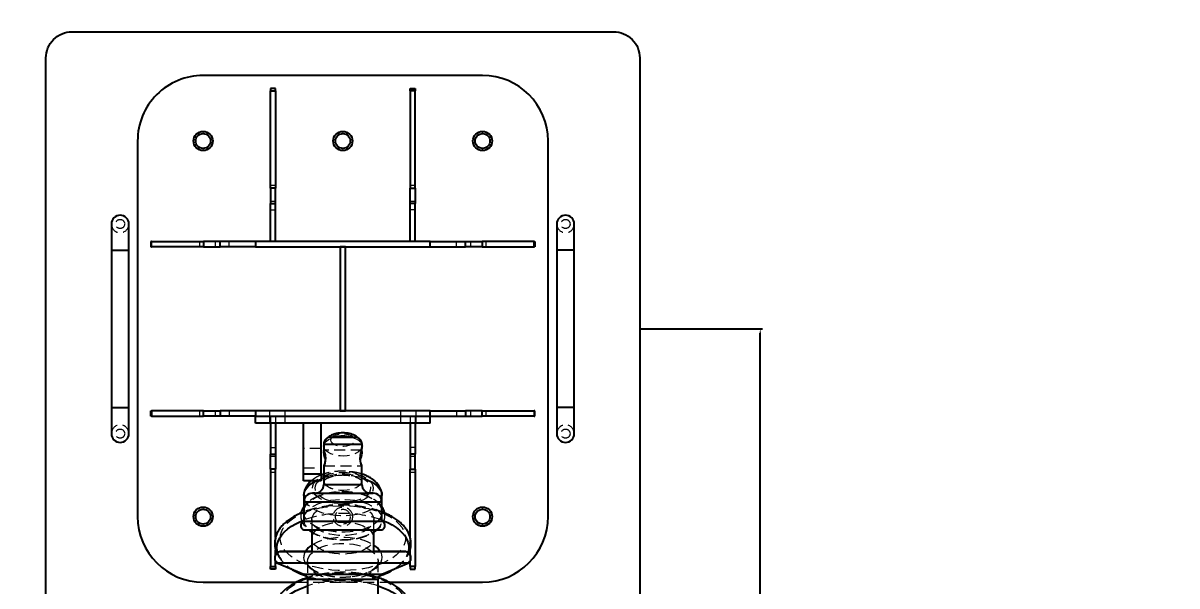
# Model space of a CAD drawing. Header units: millimetres. Extents: x 25083 to 52777, y 24772 to 45779.
# Drawn here: x 36999 to 37659, y 34560 to 34882 of the extents above; entities that cross this region are included whole.
import ezdxf

# ---------------------------------------------------------------- set-up
doc = ezdxf.new("R2010")
doc.units = ezdxf.units.MM
doc.linetypes.add('HIDDEN', pattern=[9.525, 6.35, -3.175])
doc.styles.get("Standard").update_dxf_attribs({"font": ''})
doc.styles.get('Standard').set_extended_font_data('SimSun')
doc.dimstyles.new('ISO-25', dxfattribs={"dimtxt": 2.5, "dimasz": 2.5, "dimexe": 1.25, "dimexo": 0.625, "dimtad": 1, "dimtxsty": 'Standard', "dimcen": 2.5, "dimadec": 0, "dimazin": 0, "dimtfac": 1, "dimtmove": 0, "dimatfit": 3, "dimfxl": 1, "dimarcsym": 0})

# ---------------------------------------------------------------- blocks, each defined once
blk = doc.blocks.new('*D925')
at = {"color": 0, "lineweight": -2}
for p, q in [((29677.86, 34881.66), (29677.86, 32448.29)), ((40733.02, 34757.65), (40733.02, 32448.29)), ((29680.36, 32449.54), (40730.52, 32449.54))]:
    blk.add_line(p, q, dxfattribs=at)
at = {"color": 0}
for points in [[(29680.36, 32449.96), (29680.36, 32449.13), (29677.86, 32449.54)], [(40730.52, 32449.13), (40730.52, 32449.96), (40733.02, 32449.54)]]:
    blk.add_solid(points, dxfattribs=at)
at = {"layer": 'DEFPOINTS', "color": 0}
for p in [(29677.86, 34882.29), (40733.02, 34758.27), (40733.02, 32449.54)]:
    blk.add_point(p, dxfattribs=at)
at = {"color": 0, "insert": (35205.44, 32451.63), "char_height": 2.5, "attachment_point": 5}
blk.add_mtext('11055,15', dxfattribs=at)
blk = doc.blocks.new('zw$9518')
at = {"color": 7, "linetype": 'Continuous', "lineweight": 25}
for p, q in [((125, 302.5), (110, 302.5)), ((215, 302.5), (125, 302.5)), ((230, 302.5), (215, 302.5)), ((110, 292.5), (125, 292.5)), ((125, 292.5), (215, 292.5)), ((215, 292.5), (230, 292.5)), ((277.5, 287.5), (62.5, 287.5)), ((120, 280), (123, 280)), ((120, 279.51), (120, 280)), ((123, 279.51), (120, 279.51)), ((120, 279.51), (120, 249.75)), ((123, 280), (123, 279.51)), ((123, 249.75), (123, 279.51)), ((220, 280), (217, 280)), ((217, 280), (217, 279.51)), ((217, 279.51), (220, 279.51)), ((217, 249.75), (217, 279.51)), ((220, 279.51), (220, 280)), ((220, 279.51), (220, 249.75)), ((25, 250), (25, 90)), ((120, 249.75), (123, 249.75)), ((120, 240.24), (120, 249.75)), ((123, 249.75), (123, 240.24)), ((220, 249.75), (217, 249.75)), ((217, 249.75), (217, 240.24)), ((220, 240.24), (220, 249.75)), ((315, 196.5), (315, 250)), ((123, 240.24), (120, 240.24)), ((120, 220), (120, 240.24)), ((123, 220), (123, 240.24)), ((217, 240.24), (220, 240.24)), ((217, 220), (217, 240.24)), ((220, 220), (220, 240.24)), ((120, 220), (120, 120)), ((123, 220), (120, 220)), ((123, 120), (123, 220)), ((220, 220), (217, 220)), ((217, 220), (217, 120)), ((224, 220), (220, 220)), ((220, 120), (220, 220)), ((224, 220), (224, 120)), ((32.5, 208.5), (32.5, 211.5)), ((32.5, 211.5), (33.88, 211.5)), ((33.88, 211.5), (33.88, 208.5)), ((89.6, 211.5), (33.88, 211.5)), ((89.6, 208.5), (89.6, 211.5)), ((89.6, 211.5), (98.22, 211.5)), ((98.22, 211.5), (98.22, 208.5)), ((120, 211.5), (98.22, 211.5)), ((224, 211.5), (241.78, 211.5)), ((241.78, 211.5), (241.78, 208.5)), ((250.4, 211.5), (241.78, 211.5)), ((250.4, 208.5), (250.4, 211.5)), ((250.4, 211.5), (306.12, 211.5)), ((306.12, 211.5), (306.12, 208.5)), ((307.5, 211.5), (306.12, 211.5)), ((307.5, 208.5), (307.5, 211.5)), ((33.88, 208.5), (32.5, 208.5)), ((33.88, 208.5), (89.6, 208.5)), ((98.22, 208.5), (89.6, 208.5)), ((120, 208.5), (98.22, 208.5)), ((224, 208.5), (241.78, 208.5)), ((241.78, 208.5), (250.4, 208.5)), ((289.38, 208.5), (250.4, 208.5)), ((299.26, 208.5), (296.38, 208.5)), ((297.52, 205.88), (297.49, 187.75)), ((297.52, 134.12), (297.52, 205.88)), ((306.12, 208.5), (302.94, 208.5)), ((310.34, 192.36), (303.85, 207.74)), ((303.85, 132.26), (303.85, 207.74)), ((306.12, 208.5), (307.5, 208.5)), ((268.76, 192.4), (265.49, 192.41)), ((280.09, 192.38), (269.08, 192.41)), ((280.09, 192.41), (280.09, 192.38)), ((280.09, 147.59), (280.09, 192.41)), ((280.09, 147.62), (280.09, 192.38)), ((285.09, 147.6), (285.09, 192.4)), ((310.34, 147.64), (310.34, 192.36)), ((264.08, 187.41), (264.08, 185.91)), ((297.49, 187.75), (285.09, 187.75)), ((297.49, 152.25), (297.49, 187.75)), ((342.53, 190.45), (313.28, 190.27)), ((239.55, 180.96), (236.01, 180.97)), ((240.2, 180.96), (237.17, 180.97)), ((243.06, 180.45), (244.03, 180.26)), ((248.39, 180.93), (247.85, 180.94)), ((259.06, 180.91), (248.49, 180.94)), ((259.06, 180.92), (259.06, 180.91)), ((259.06, 159.08), (259.06, 180.92)), ((259.06, 159.09), (259.06, 180.91)), ((232, 163.03), (232, 176.97)), ((217, 171.5), (123, 171.5)), ((123, 171.5), (123, 168.5)), ((123, 168.5), (217, 168.5)), ((217, 168.5), (217, 171.5)), ((236.01, 159.03), (239.56, 159.04)), ((237.17, 159.03), (240.21, 159.04)), ((247.85, 159.06), (248.5, 159.07)), ((248.5, 159.06), (259.06, 159.09)), ((259.06, 159.09), (259.06, 159.08)), ((253, 157.5), (224, 157.5)), ((253, 147.5), (253, 157.5)), ((253, 157.5), (257, 157.5)), ((257, 157.5), (257, 147.5)), ((264.08, 154.09), (264.08, 152.59)), ((285.09, 152.25), (297.49, 152.25)), ((297.49, 152.25), (297.52, 134.12)), ((253, 147.5), (224, 147.5)), ((257, 147.5), (253, 147.5)), ((265.49, 147.59), (268.76, 147.6)), ((269.08, 147.59), (280.09, 147.62)), ((280.09, 147.62), (280.09, 147.59)), ((303.85, 132.26), (310.34, 147.64)), ((313.28, 149.73), (342.53, 149.55)), ((315, 90), (315, 143.48)), ((32.5, 131.5), (32.5, 128.5)), ((33.88, 131.5), (32.5, 131.5)), ((32.5, 128.5), (33.88, 128.5)), ((33.88, 128.5), (33.88, 131.5)), ((33.88, 131.5), (89.6, 131.5)), ((89.6, 128.5), (33.88, 128.5)), ((89.6, 131.5), (89.6, 128.5)), ((98.22, 131.5), (89.6, 131.5)), ((89.6, 128.5), (98.22, 128.5)), ((98.22, 128.5), (98.22, 131.5)), ((120, 131.5), (98.22, 131.5)), ((120, 128.5), (98.22, 128.5)), ((224, 131.5), (241.78, 131.5)), ((224, 128.5), (241.78, 128.5)), ((241.78, 128.5), (241.78, 131.5)), ((241.78, 131.5), (250.4, 131.5)), ((250.4, 128.5), (241.78, 128.5)), ((250.4, 131.5), (250.4, 128.5)), ((289.36, 131.5), (250.4, 131.5)), ((250.4, 128.5), (306.12, 128.5)), ((299.26, 131.5), (296.42, 131.5)), ((306.12, 131.5), (302.94, 131.5)), ((306.12, 128.5), (306.12, 131.5)), ((306.12, 131.5), (307.5, 131.5)), ((307.5, 128.5), (306.12, 128.5)), ((307.5, 131.5), (307.5, 128.5)), ((120, 120), (123, 120)), ((120, 120), (120, 99.76)), ((123, 120), (123, 99.76)), ((217, 120), (220, 120)), ((217, 120), (217, 99.76)), ((224, 120), (220, 120)), ((220, 120), (220, 99.76)), ((123, 99.76), (120, 99.76)), ((120, 99.76), (120, 90.25)), ((123, 90.25), (123, 99.76)), ((217, 99.76), (220, 99.76)), ((217, 90.25), (217, 99.76)), ((220, 99.76), (220, 90.25)), ((120, 90.25), (123, 90.25)), ((120, 60.49), (120, 90.25)), ((123, 90.25), (123, 60.49)), ((220, 90.25), (217, 90.25)), ((217, 90.25), (217, 60.49)), ((220, 60.49), (220, 90.25)), ((123, 60.49), (120, 60.49)), ((120, 60.49), (120, 60)), ((120, 60), (123, 60)), ((123, 60), (123, 60.49)), ((217, 60.49), (220, 60.49)), ((217, 60), (217, 60.49)), ((220, 60), (217, 60)), ((220, 60.49), (220, 60)), ((62.5, 52.5), (277.5, 52.5)), ((125, 47.5), (110, 47.5)), ((215, 47.5), (125, 47.5)), ((230, 47.5), (215, 47.5)), ((110, 37.5), (125, 37.5)), ((125, 37.5), (215, 37.5)), ((215, 37.5), (230, 37.5))]:
    blk.add_line(p, q, dxfattribs=at)
at = {"color": 8, "linetype": 'Continuous', "lineweight": 25}
for p, q in [((125, 302.5), (125, 292.5)), ((215, 302.5), (215, 292.5)), ((269.08, 147.59), (269.08, 192.41)), ((264.08, 152.59), (264.08, 187.41)), ((264.08, 154.09), (264.08, 185.91)), ((313.28, 149.73), (313.28, 190.27)), ((236.01, 159.03), (236.01, 180.97)), ((237.04, 180.97), (237.17, 180.97)), ((237.16, 159.03), (237.04, 159.03)), ((125, 37.5), (125, 47.5)), ((215, 37.5), (215, 47.5))]:
    blk.add_line(p, q, dxfattribs=at)
at = {"color": 7, "linetype": 'HIDDEN', "lineweight": 18}
for p, q in [((125, 292.5), (125, 302.5)), ((215, 292.5), (215, 302.5)), ((123, 252), (120, 252)), ((220, 252), (217, 252)), ((120, 243), (123, 243)), ((217, 243), (220, 243)), ((123, 235), (120, 235)), ((217, 235), (220, 235)), ((88, 211.5), (88, 208.5)), ((97, 208.5), (97, 211.5)), ((102, 211.5), (102, 208.5)), ((220, 212), (217, 212)), ((224, 212), (220, 212)), ((220, 211.5), (224, 211.5)), ((238, 211.5), (238, 208.5)), ((243, 211.5), (243, 208.5)), ((252, 208.5), (252, 211.5)), ((220, 208.5), (224, 208.5)), ((296.38, 208.5), (289.38, 208.5)), ((302.94, 208.5), (299.26, 208.5)), ((217, 203), (220, 203)), ((220, 203), (224, 203)), ((274.91, 192.38), (268.76, 192.4)), ((269.08, 192.41), (269.08, 147.59)), ((315, 143.48), (315, 196.5)), ((264.08, 187.41), (264.08, 152.59)), ((264.08, 185.91), (264.08, 154.09)), ((285.09, 187.75), (279.17, 187.75)), ((328.29, 190.45), (303.26, 190.27)), ((313.28, 190.27), (313.28, 149.73)), ((236.01, 180.97), (236.01, 159.03)), ((239.5, 180.94), (239.5, 159.06)), ((256.9, 180.91), (248.39, 180.93)), ((248.5, 159.07), (248.5, 180.93)), ((248.5, 159.07), (256.9, 159.09)), ((256.9, 159.08), (257.01, 159.07)), ((238.5, 157.5), (238.5, 147.5)), ((249.5, 147.5), (249.5, 157.5)), ((253, 157.5), (253, 147.5)), ((279.17, 152.25), (285.09, 152.25)), ((268.76, 147.6), (274.91, 147.62)), ((303.26, 149.73), (328.29, 149.55)), ((220, 137), (217, 137)), ((224, 137), (220, 137)), ((88, 131.5), (88, 128.5)), ((97, 128.5), (97, 131.5)), ((102, 128.5), (102, 131.5)), ((217, 128), (220, 128)), ((220, 131.5), (224, 131.5)), ((220, 128.5), (224, 128.5)), ((220, 128), (224, 128)), ((238, 128.5), (238, 131.5)), ((243, 131.5), (243, 128.5)), ((252, 128.5), (252, 131.5)), ((296.42, 131.5), (289.36, 131.5)), ((302.94, 131.5), (299.26, 131.5)), ((123, 105), (120, 105)), ((217, 105), (220, 105)), ((123, 97), (120, 97)), ((220, 97), (217, 97)), ((120, 88), (123, 88)), ((217, 88), (220, 88)), ((125, 47.5), (125, 37.5)), ((215, 47.5), (215, 37.5))]:
    blk.add_line(p, q, dxfattribs=at)
blk.add_lwpolyline([(0, 15), (0, 325, -0.414214), (15, 340), (325, 340, -0.414214), (340, 325), (340, 15, -0.414214), (325, 0), (15, 0, -0.414214)], format="xyb", close=True)
at = {"color": 7, "linetype": 'HIDDEN', "lineweight": 18, "flags": 128}
for points in [[(289.81, 134.12), (287.96, 134.3), (286.13, 134.83), (284.34, 135.71), (282.6, 136.94), (280.93, 138.49), (279.35, 140.35), (277.88, 142.51), (276.52, 144.95), (275.3, 147.63), (274.22, 150.53), (273.29, 153.63), (272.53, 156.89), (271.94, 160.28), (271.53, 163.77), (271.3, 167.32), (271.26, 170.89), (271.39, 174.46), (271.72, 177.98), (272.22, 181.43), (272.89, 184.76), (273.74, 187.94), (274.74, 190.95), (275.89, 193.74), (277.19, 196.3), (278.6, 198.6), (280.13, 200.62), (281.76, 202.33), (283.46, 203.72), (285.23, 204.77), (287.04, 205.48), (288.88, 205.84), (290.73, 205.84), (292.57, 205.48), (294.38, 204.77), (296.15, 203.72), (297.86, 202.33), (299.48, 200.62), (301.01, 198.6), (302.43, 196.3), (303.72, 193.74), (304.87, 190.95), (305.88, 187.94), (306.72, 184.76), (307.4, 181.43), (307.9, 177.98), (308.22, 174.46), (308.36, 170.89), (308.31, 167.32), (308.08, 163.77), (307.67, 160.28), (307.08, 156.89), (306.32, 153.63), (305.39, 150.53), (304.31, 147.63), (303.09, 144.95), (301.73, 142.51), (300.26, 140.35), (298.68, 138.49), (297.01, 136.94), (295.28, 135.71), (293.48, 134.83), (291.65, 134.3), (289.81, 134.12)], [(328.35, 133.84), (326.49, 134.02), (324.65, 134.56), (322.84, 135.45), (321.09, 136.68), (319.41, 138.24), (317.82, 140.12), (316.33, 142.3), (314.97, 144.75), (313.73, 147.45), (312.65, 150.38), (311.71, 153.5), (310.95, 156.79), (310.35, 160.21), (309.94, 163.72), (309.71, 167.3), (309.66, 170.9), (309.8, 174.5), (310.12, 178.05), (310.63, 181.52), (311.31, 184.87), (312.16, 188.08), (313.17, 191.11), (314.33, 193.93), (315.64, 196.51), (317.06, 198.82), (318.6, 200.86), (320.24, 202.58), (321.96, 203.98), (323.74, 205.04), (325.57, 205.76), (327.42, 206.12), (329.29, 206.12), (331.14, 205.76), (332.97, 205.04), (334.75, 203.98), (336.47, 202.58), (338.11, 200.86), (339.65, 198.82), (341.07, 196.51), (342.38, 193.93), (343.54, 191.11), (344.55, 188.08), (345.4, 184.87), (346.08, 181.52), (346.59, 178.05), (346.91, 174.5), (347.05, 170.9), (347, 167.3), (346.77, 163.72), (346.36, 160.21), (345.76, 156.79), (344.99, 153.5), (344.06, 150.38), (342.97, 147.45), (341.74, 144.75), (340.37, 142.3), (338.89, 140.12), (337.3, 138.24), (335.62, 136.68), (333.87, 135.45), (332.06, 134.56), (330.22, 134.02), (328.35, 133.84)], [(274.89, 147.59), (273.44, 147.77), (272.01, 148.3), (270.63, 149.16), (269.31, 150.36), (268.08, 151.87), (266.96, 153.66), (265.96, 155.72), (265.11, 157.99), (264.41, 160.46), (263.87, 163.08), (263.51, 165.8), (263.33, 168.59), (263.33, 171.41), (263.51, 174.2), (263.87, 176.92), (264.41, 179.54), (265.11, 182.01), (265.96, 184.28), (266.96, 186.34), (268.08, 188.13), (269.31, 189.64), (270.63, 190.84), (272.01, 191.7), (273.44, 192.23), (274.89, 192.41), (276.35, 192.23), (277.78, 191.7), (279.16, 190.84), (280.48, 189.64), (281.71, 188.13), (282.83, 186.34), (283.82, 184.28), (284.68, 182.01), (285.38, 179.54), (285.91, 176.92), (286.28, 174.2), (286.46, 171.41), (286.46, 168.59), (286.28, 165.8), (285.91, 163.08), (285.38, 160.46), (284.68, 157.99), (283.82, 155.72), (282.83, 153.66), (281.71, 151.87), (280.48, 150.36), (279.16, 149.16), (277.78, 148.3), (276.35, 147.77), (274.89, 147.59)], [(274.89, 147.62), (273.44, 147.8), (272.02, 148.32), (270.63, 149.19), (269.32, 150.39), (268.09, 151.89), (266.97, 153.69), (265.98, 155.74), (265.12, 158.01), (264.42, 160.47), (263.89, 163.08), (263.53, 165.81), (263.34, 168.59), (263.34, 171.41), (263.53, 174.19), (263.89, 176.92), (264.42, 179.53), (265.12, 181.99), (265.98, 184.26), (266.97, 186.31), (268.09, 188.11), (269.32, 189.61), (270.63, 190.81), (272.02, 191.68), (273.44, 192.2), (274.89, 192.38), (276.34, 192.2), (277.77, 191.68), (279.15, 190.81), (280.47, 189.61), (281.7, 188.11), (282.82, 186.31), (283.81, 184.26), (284.66, 181.99), (285.37, 179.53), (285.9, 176.92), (286.26, 174.19), (286.44, 171.41), (286.44, 168.59), (286.26, 165.81), (285.9, 163.08), (285.37, 160.47), (284.66, 158.01), (283.81, 155.74), (282.82, 153.69), (281.7, 151.89), (280.47, 150.39), (279.15, 149.19), (277.77, 148.32), (276.34, 147.8), (274.89, 147.62)], [(265.49, 192.41), (266.92, 192.23), (268.35, 191.7), (269.73, 190.83), (271.05, 189.64), (272.28, 188.13), (273.4, 186.33), (274.4, 184.28), (275.25, 182.01), (275.95, 179.54), (276.49, 176.92), (276.85, 174.2), (277.03, 171.41), (277.03, 168.59), (276.85, 165.8), (276.49, 163.08), (275.95, 160.46), (275.25, 157.99), (274.4, 155.72), (273.4, 153.67), (272.28, 151.87), (271.05, 150.36), (269.73, 149.17), (268.35, 148.3), (266.92, 147.77), (265.47, 147.59)], [(279.17, 147.6), (277.72, 147.78), (276.29, 148.31), (274.91, 149.18), (273.59, 150.37), (272.37, 151.88), (271.25, 153.67), (270.25, 155.72), (269.39, 158), (268.69, 160.46), (268.16, 163.08), (267.8, 165.8), (267.61, 168.59), (267.61, 171.41), (267.8, 174.2), (268.16, 176.92), (268.69, 179.54), (269.39, 182), (270.25, 184.28), (271.25, 186.33), (272.37, 188.12), (273.59, 189.63), (274.91, 190.82), (276.29, 191.69), (277.72, 192.22), (279.17, 192.4), (280.62, 192.22), (282.05, 191.69), (283.44, 190.82), (284.75, 189.63), (285.98, 188.12), (287.1, 186.33), (288.1, 184.28), (288.95, 182), (289.65, 179.54), (290.19, 176.92), (290.55, 174.2), (290.73, 171.41), (290.73, 168.59), (290.55, 165.8), (290.19, 163.08), (289.65, 160.46), (288.95, 158), (288.1, 155.72), (287.1, 153.67), (285.98, 151.88), (284.75, 150.37), (283.44, 149.18), (282.05, 148.31), (280.62, 147.78), (279.17, 147.6)], [(297.5, 191.44), (297.91, 191.66), (299.33, 192.18), (300.78, 192.36), (302.23, 192.18), (303.66, 191.66), (305.04, 190.79), (306.35, 189.59), (307.58, 188.09), (308.7, 186.3), (309.69, 184.25), (310.55, 181.98), (311.25, 179.52), (311.78, 176.91), (312.14, 174.19), (312.3, 172.05)], [(261.19, 152.59), (259.91, 152.76), (258.65, 153.29), (257.45, 154.16), (256.32, 155.35), (255.29, 156.84), (254.38, 158.6), (253.61, 160.59), (253, 162.77), (252.55, 165.09), (252.27, 167.52), (252.18, 170), (252.27, 172.48), (252.55, 174.91), (253, 177.23), (253.61, 179.41), (254.38, 181.4), (255.29, 183.16), (256.32, 184.65), (257.45, 185.84), (258.65, 186.71), (259.91, 187.24), (261.19, 187.41), (262.47, 187.24), (263.72, 186.71), (264.93, 185.84), (266.06, 184.65), (267.08, 183.16), (267.99, 181.4), (268.76, 179.41), (269.38, 177.23), (269.83, 174.91), (270.1, 172.48), (270.19, 170), (270.1, 167.52), (269.83, 165.09), (269.38, 162.77), (268.76, 160.59), (267.99, 158.6), (267.08, 156.84), (266.06, 155.35), (264.93, 154.16), (263.72, 153.29), (262.47, 152.76), (261.19, 152.59)], [(261.18, 154.09), (259.96, 154.27), (258.76, 154.8), (257.62, 155.67), (256.55, 156.86), (255.59, 158.34), (254.75, 160.08), (254.06, 162.05), (253.53, 164.19), (253.16, 166.46), (252.98, 168.81), (252.98, 171.19), (253.16, 173.54), (253.53, 175.81), (254.06, 177.95), (254.75, 179.92), (255.59, 181.66), (256.55, 183.14), (257.62, 184.33), (258.76, 185.2), (259.96, 185.73), (261.18, 185.91), (262.41, 185.73), (263.61, 185.2), (264.75, 184.33), (265.82, 183.14), (266.78, 181.66), (267.62, 179.92), (268.31, 177.95), (268.84, 175.81), (269.2, 173.54), (269.39, 171.19), (269.39, 168.81), (269.2, 166.46), (268.84, 164.19), (268.31, 162.05), (267.62, 160.08), (266.78, 158.34), (265.82, 156.86), (264.75, 155.67), (263.61, 154.8), (262.41, 154.27), (261.18, 154.09)], [(279.17, 152.25), (277.87, 152.43), (276.59, 152.97), (275.36, 153.86), (274.21, 155.07), (273.16, 156.59), (272.24, 158.38), (271.45, 160.41), (270.82, 162.63), (270.37, 165), (270.09, 167.47), (270, 170), (270.09, 172.53), (270.37, 175), (270.82, 177.37), (271.45, 179.59), (272.24, 181.62), (273.16, 183.41), (274.21, 184.93), (275.36, 186.14), (276.59, 187.03), (277.87, 187.57), (279.17, 187.75), (280.48, 187.57), (281.76, 187.03), (282.99, 186.14), (284.13, 184.93), (285.18, 183.41), (286.11, 181.62), (286.89, 179.59), (287.52, 177.37), (287.98, 175), (288.26, 172.53), (288.35, 170), (288.26, 167.47), (287.98, 165), (287.52, 162.63), (286.89, 160.41), (286.11, 158.38), (285.18, 156.59), (284.13, 155.07), (282.99, 153.86), (281.76, 152.97), (280.48, 152.43), (279.17, 152.25)], [(289.78, 152.25), (288.48, 152.43), (287.2, 152.97), (285.97, 153.86), (284.82, 155.07), (283.77, 156.59), (282.85, 158.38), (282.06, 160.41), (281.43, 162.63), (280.98, 165), (280.7, 167.47), (280.61, 170), (280.7, 172.53), (280.98, 175), (281.43, 177.37), (282.06, 179.59), (282.85, 181.62), (283.77, 183.41), (284.82, 184.93), (285.97, 186.14), (287.2, 187.03), (288.48, 187.57), (289.78, 187.75), (291.09, 187.57), (292.37, 187.03), (293.6, 186.14), (294.74, 184.93), (295.79, 183.41), (296.72, 181.62), (297.5, 179.59), (298.13, 177.37), (298.59, 175), (298.87, 172.53), (298.96, 170), (298.87, 167.47), (298.59, 165), (298.13, 162.63), (297.5, 160.41), (296.72, 158.38), (295.79, 156.59), (294.74, 155.07), (293.6, 153.86), (292.37, 152.97), (291.09, 152.43), (289.78, 152.25)], [(293.75, 152.25), (292.87, 153.7), (291.88, 155.75), (291.02, 158.02), (290.32, 160.48), (289.79, 163.09), (289.43, 165.81), (289.24, 168.6), (289.24, 171.4), (289.43, 174.19), (289.79, 176.91), (290.32, 179.52), (291.02, 181.98), (291.88, 184.25), (292.87, 186.3), (293.75, 187.75)], [(303.3, 149.73), (301.9, 149.91), (300.53, 150.45), (299.21, 151.34), (297.96, 152.56), (296.8, 154.09), (295.76, 155.91), (294.86, 157.97), (294.11, 160.26), (293.52, 162.71), (293.1, 165.3), (292.87, 167.97), (292.82, 170.68), (292.96, 173.37), (293.29, 176.01), (293.79, 178.53), (294.46, 180.91), (295.29, 183.09), (296.27, 185.04), (297.37, 186.71), (298.57, 188.09), (299.86, 189.15), (301.21, 189.87), (302.6, 190.23), (304, 190.23), (305.39, 189.87), (306.74, 189.15), (308.03, 188.09), (309.23, 186.71), (310.33, 185.04), (311.31, 183.09), (312.14, 180.91), (312.81, 178.53), (313.31, 176.01), (313.64, 173.37), (313.78, 170.68), (313.73, 167.97), (313.5, 165.3), (313.08, 162.71), (312.49, 160.26), (311.74, 157.97), (310.84, 155.91), (309.8, 154.09), (308.64, 152.56), (307.39, 151.34), (306.07, 150.45), (304.7, 149.91), (303.3, 149.73)], [(232, 174.55), (232.43, 176.04), (233.06, 177.58), (233.83, 178.87), (234.7, 179.88), (235.65, 180.57), (236.65, 180.92), (237.04, 180.97)], [(237.17, 180.97), (237.67, 180.92), (238.67, 180.57), (239.62, 179.88), (240.5, 178.87), (241.26, 177.58), (241.9, 176.04), (242.38, 174.31), (242.69, 172.44), (242.83, 170.49), (242.78, 168.53), (242.56, 166.61), (242.16, 164.8), (241.6, 163.16), (240.89, 161.74), (240.07, 160.58), (239.15, 159.73), (238.17, 159.21), (237.16, 159.03)], [(251.58, 173.71), (251.7, 174.29), (252.18, 176.02), (252.81, 177.55), (253.57, 178.84), (254.44, 179.84), (255.39, 180.53), (256.39, 180.88), (257.4, 180.88), (258.4, 180.53), (259.34, 179.84), (260.21, 178.84), (260.98, 177.55), (261.61, 176.02), (262.09, 174.29), (262.4, 172.43), (262.54, 170.49), (262.49, 168.53), (262.26, 166.63), (261.87, 164.82), (261.31, 163.19), (260.61, 161.78), (259.79, 160.62), (258.88, 159.78), (257.9, 159.25), (256.89, 159.08), (256.89, 159.08)], [(251.58, 173.65), (251.71, 174.29), (252.19, 176.01), (252.82, 177.54), (253.58, 178.82), (254.45, 179.83), (255.39, 180.51), (256.39, 180.86), (257.4, 180.86), (258.39, 180.51), (259.34, 179.83), (260.21, 178.82), (260.97, 177.54), (261.6, 176.01), (262.08, 174.29), (262.39, 172.43), (262.53, 170.49), (262.48, 168.54), (262.26, 166.63), (261.86, 164.83), (261.3, 163.2), (260.6, 161.79), (259.79, 160.64), (258.88, 159.79), (257.9, 159.27), (256.89, 159.09), (256.89, 159.09)], [(233.73, 163.03), (232.9, 163.22), (232.11, 163.77), (231.41, 164.66), (230.84, 165.84), (230.42, 167.24), (230.18, 168.79), (230.13, 170.41), (230.28, 172), (230.61, 173.48), (231.11, 174.78), (231.75, 175.82), (232.5, 176.55), (233.31, 176.92), (234.15, 176.92), (234.96, 176.55), (235.71, 175.82), (236.35, 174.78), (236.85, 173.48), (237.18, 172), (237.33, 170.41), (237.28, 168.79), (237.04, 167.24), (236.62, 165.84), (236.05, 164.66), (235.35, 163.77), (234.56, 163.22), (233.73, 163.03)], [(237.04, 159.03), (236.15, 159.21), (235.17, 159.73), (234.25, 160.58), (233.43, 161.74), (232.73, 163.16), (232.17, 164.8), (232, 165.45)], [(256.89, 159.09), (255.89, 159.27), (254.91, 159.79), (254, 160.64), (253.18, 161.79), (252.48, 163.2), (251.93, 164.83), (251.56, 166.43)], [(256.89, 159.08), (255.89, 159.25), (254.91, 159.78), (254, 160.62), (253.18, 161.78), (252.48, 163.19), (251.92, 164.82), (251.57, 166.33)], [(312.09, 165.32), (311.78, 163.09), (311.25, 160.48), (310.55, 158.02), (309.69, 155.75), (308.7, 153.7), (307.58, 151.91), (306.35, 150.41), (305.04, 149.21), (303.66, 148.34), (302.23, 147.82), (300.78, 147.64)], [(257, 154.7), (256.54, 155.72), (255.85, 157.5)]]:
    blk.add_lwpolyline(points, dxfattribs=at)
at = {"color": 7, "linetype": 'Continuous', "lineweight": 25, "flags": 128}
for points in [[(279.52, 192.38), (279.72, 192.91), (280.94, 195.7), (282.29, 198.25), (283.76, 200.53), (285.34, 202.53), (287, 204.22), (288.75, 205.6), (290.56, 206.64), (292.41, 207.34), (294.29, 207.69), (296.17, 207.69), (298.05, 207.34), (298.06, 207.34)], [(317.15, 190.3), (318.16, 193.08), (319.38, 195.89), (320.74, 198.45), (322.22, 200.76), (323.81, 202.77), (325.49, 204.48), (327.25, 205.86), (329.07, 206.91), (330.94, 207.62), (332.83, 207.97), (334.73, 207.97), (336.62, 207.62), (338.48, 206.91), (340.3, 205.86), (341.77, 204.73)], [(295.23, 132.26), (293.34, 132.44), (291.48, 132.97), (289.65, 133.84), (287.87, 135.05), (286.16, 136.59), (284.53, 138.44), (283.01, 140.58), (281.6, 143), (280.31, 145.67), (279.52, 147.62)], [(333.78, 131.98), (331.88, 132.16), (330, 132.69), (328.15, 133.57), (326.36, 134.79), (324.64, 136.34), (323, 138.2), (321.47, 140.36), (320.04, 142.8), (318.75, 145.49), (317.6, 148.4), (317.15, 149.7)], [(298.06, 132.66), (297.11, 132.44), (295.23, 132.26)]]:
    blk.add_lwpolyline(points, dxfattribs=at)
at = {"color": 8, "linetype": 'Continuous', "lineweight": 25, "flags": 128}
for points in [[(255.35, 180.92), (255.68, 182.01), (256.54, 184.28), (257.53, 186.33), (258.66, 188.13), (259.88, 189.64), (261.2, 190.83), (262.59, 191.7), (264.01, 192.23), (265.47, 192.41), (265.49, 192.41)], [(255.85, 157.5), (255.68, 157.99), (255.35, 159.08)], [(265.47, 147.59), (264.01, 147.77), (262.59, 148.3), (261.2, 149.17), (259.88, 150.36), (258.66, 151.87), (257.53, 153.67), (257, 154.7)]]:
    blk.add_lwpolyline(points, dxfattribs=at)
at = {"color": 7, "linetype": 'HIDDEN', "lineweight": 18}
for centre, radius in [((110, 297.5), 2.6), ((230, 297.5), 2.6), ((277.5, 170), 5.5), ((277.5, 170), 4.25), ((110, 42.5), 2.6), ((230, 42.5), 2.6)]:
    blk.add_circle(centre, radius, dxfattribs=at)
at = {"color": 7, "linetype": 'Continuous', "lineweight": 25}
for centre, radius in [((62.5, 250), 5.5), ((62.5, 250), 4.25), ((277.5, 250), 5.5), ((277.5, 250), 4.25), ((62.5, 170), 5.5), ((62.5, 170), 4.25), ((62.5, 90), 5.5), ((62.5, 90), 4.25), ((277.5, 90), 5.5), ((277.5, 90), 4.25)]:
    blk.add_circle(centre, radius, dxfattribs=at)
for centre, radius, start, end in [((110, 297.5), 5, 90, 270), ((230, 297.5), 5, 270, 90), ((62.5, 250), 37.5, 90, 180), ((277.5, 250), 37.5, 0, 90), ((301.1, 205.39), 3.62, 40.50627, 172.13513), ((274.5, 178.61), 38.96, 18.27948, 33.08556), ((269.08, 187.41), 5, 90.00402, 179.93978), ((282.59, 191.38), 2.7, 22.11695, 157.5797), ((313.27, 193.36), 3.09, 198.95102, 270.35558), ((259.08, 185.92), 5, 269.84841, 359.84824), ((303.83, 181.26), 11.99, 121.9029, 147.22934), ((236, 176.97), 4, 89.84832, 180), ((236, 163.03), 4, 180, 270.15168), ((259.08, 154.08), 5, 0.15176, 90.15159), ((269.08, 152.59), 5, 180.06022, 269.99598), ((303.83, 158.74), 11.99, 212.77066, 238.0971), ((282.59, 148.62), 2.7, 202.4203, 337.88305), ((274.75, 161.27), 38.69, 327.02124, 341.77934), ((313.27, 146.64), 3.09, 89.64442, 161.04898), ((301.1, 134.61), 3.62, 187.86487, 319.49373), ((62.5, 90), 37.5, 180, 270), ((277.5, 90), 37.5, 270, 0), ((110, 42.5), 5, 90, 270), ((230, 42.5), 5, 270, 90)]:
    blk.add_arc(centre, radius, start, end, dxfattribs=at)
at = {"color": 7, "linetype": 'HIDDEN', "lineweight": 18}
for centre, radius, start, end in [((110, 297.5), 5, 270, 90), ((230, 297.5), 5, 90, 270), ((292.04, 190.73), 17.66, 31.1762, 70.08121), ((342.15, 170), 66.52, 160.338, 199.662), ((247.23, 170), 67.56, 342.04626, 17.95374), ((382.42, 170), 68.35, 162.72554, 197.27446), ((294.67, 170), 40.81, 164.4836, 195.5164), ((300.89, 154.33), 6.69, 239.53952, 269.09793), ((292.38, 148.87), 17.17, 289.30657, 329.72432), ((110, 42.5), 5, 270, 90), ((230, 42.5), 5, 90, 270)]:
    blk.add_arc(centre, radius, start, end, dxfattribs=at)
at = {"color": 8, "linetype": 'Continuous', "lineweight": 25}
blk.add_arc((251.66, 170), 20.18, 166.97793, 193.02207, dxfattribs=at)
at = {"color": 7, "linetype": 'Continuous', "lineweight": 25}
for points, knots in [([(298.4, 207.78), (297.89, 208), (296.73, 208.5), (294.82, 208.91), (292.76, 209.06), (290.72, 208.88), (288.72, 208.39), (286.77, 207.6), (284.89, 206.51), (283.07, 205.13), (281.32, 203.45), (279.67, 201.48), (278.13, 199.25), (276.72, 196.76), (275.61, 194.47), (275.04, 192.94), (274.83, 192.38)], [0, 0, 0, 0, 0.056524, 0.130019, 0.201894, 0.272903, 0.343776, 0.415266, 0.488102, 0.562707, 0.639119, 0.717018, 0.795888, 0.875221, 0.954608, 1, 1, 1, 1]), ([(341.9, 204.74), (341.82, 204.83), (341.14, 205.53), (339.76, 206.55), (337.77, 207.77), (335.72, 208.63), (333.64, 209.15), (331.56, 209.34), (329.51, 209.2), (327.5, 208.75), (325.55, 207.99), (323.64, 206.94), (321.81, 205.59), (320.05, 203.95), (318.38, 202.02), (316.82, 199.82), (315.38, 197.37), (314.08, 194.68), (313.11, 192.33), (312.63, 190.83), (312.47, 190.34)], [0, 0, 0, 0, 0.0091553, 0.072015, 0.133753, 0.1939628, 0.2525509, 0.3098042, 0.3662932, 0.4226141, 0.4793391, 0.5370629, 0.596155, 0.6566854, 0.718434, 0.781006, 0.8439942, 0.907066, 0.9700273, 1, 1, 1, 1]), ([(265.51, 192.37), (265.34, 192.39), (264.6, 192.43), (263.28, 192.19), (261.62, 191.68), (260.05, 190.86), (258.57, 189.78), (257.19, 188.42), (255.92, 186.8), (254.78, 184.9), (253.83, 182.94), (253.36, 181.54), (253.15, 180.92)], [0, 0, 0, 0, 0.029157, 0.130133, 0.230405, 0.331964, 0.436786, 0.546401, 0.66139, 0.7809, 0.902936, 1, 1, 1, 1]), ([(275.41, 193.88), (275.13, 193.84), (274.31, 193.7), (273.11, 193.2), (272.25, 192.64), (271.86, 192.39)], [0, 0, 0, 0, 0.2231723, 0.6515112, 1, 1, 1, 1]), ([(232.6, 178.92), (232.53, 178.86), (232.11, 178.47), (231.48, 177.56), (230.72, 176.18), (230.14, 174.57), (229.74, 172.81), (229.54, 170.97), (229.54, 169.11), (229.73, 167.27), (230.13, 165.48), (230.73, 163.77), (231.56, 162.31), (232.2, 161.39), (232.59, 161.06), (232.6, 161.05)], [0, 0, 0, 0, 0.015563, 0.095404, 0.181207, 0.271478, 0.362419, 0.452529, 0.542171, 0.632241, 0.723502, 0.817185, 0.914393, 0.997821, 1, 1, 1, 1]), ([(248.49, 180.93), (248.45, 180.92), (248.38, 180.89), (247.73, 180.63), (246.7, 180.31), (245.33, 180.03), (243.81, 179.95), (242.38, 180.09), (241.13, 180.37), (240.14, 180.7), (239.55, 180.94), (239.55, 180.94), (239.55, 180.94)], [0, 0, 0, 0, 0.0939439, 0.1932094, 0.29848, 0.409161, 0.5154184, 0.6135007, 0.71283, 0.8203103, 0.9309755, 1, 1, 1, 1]), ([(240.2, 180.94), (240.27, 180.94), (240.55, 180.97), (241.43, 180.81), (242.37, 180.61), (242.94, 180.48), (243.06, 180.45)], [0, 0, 0, 0, 0.1310985, 0.5120549, 0.9023543, 1, 1, 1, 1]), ([(239.56, 159.06), (239.55, 159.06), (239.53, 159.05), (240, 159.24), (240.87, 159.55), (242.14, 159.88), (243.63, 160.05), (245.12, 159.99), (246.43, 159.76), (247.55, 159.43), (248.27, 159.16), (248.58, 159.03), (248.5, 159.07), (248.5, 159.07)], [0, 0, 0, 0, 0.0579671, 0.1563968, 0.2589026, 0.3684065, 0.4777724, 0.5783767, 0.6758941, 0.7800371, 0.890589, 0.9977542, 1, 1, 1, 1]), ([(243.06, 159.55), (242.58, 159.44), (241.63, 159.23), (240.64, 159.04), (240.3, 159.06), (240.21, 159.06)], [0, 0, 0, 0, 0.416271, 0.833373, 1, 1, 1, 1]), ([(244.06, 159.75), (243.83, 159.71), (243.49, 159.64), (243.16, 159.57), (243.06, 159.55)], [0, 0, 0, 0, 0.671496, 1, 1, 1, 1]), ([(253.15, 159.08), (253.3, 158.58), (253.46, 158.04), (253.69, 157.55), (253.71, 157.5)], [0, 0, 0, 0, 0.9073437, 1, 1, 1, 1]), ([(257, 151.9), (257.07, 151.8), (257.55, 151.17), (258.58, 150.24), (260.05, 149.14), (261.61, 148.33), (263.23, 147.81), (264.53, 147.61), (265.27, 147.6), (265.47, 147.59)], [0, 0, 0, 0, 0.035921, 0.231937, 0.418867, 0.597736, 0.770892, 0.940792, 1, 1, 1, 1]), ([(271.9, 147.61), (272.17, 147.42), (272.95, 146.87), (274.14, 146.36), (275.08, 146.18), (275.43, 146.11)], [0, 0, 0, 0, 0.250075, 0.717278, 1, 1, 1, 1]), ([(274.81, 147.62), (275.13, 146.82), (275.82, 145.07), (277.07, 142.58), (278.53, 140.13), (280.13, 137.93), (281.87, 135.98), (283.73, 134.33), (285.68, 132.98), (287.71, 131.98), (289.77, 131.31), (291.5, 131.04), (292.95, 130.98), (294.39, 131.05), (296.14, 131.37), (297.58, 131.79), (298.32, 132.17), (298.44, 132.23)], [0, 0, 0, 0, 0.065717, 0.145139, 0.224876, 0.304856, 0.384797, 0.464226, 0.542519, 0.619066, 0.693549, 0.766128, 0.801431, 0.845198, 0.915945, 0.986943, 1, 1, 1, 1]), ([(312.47, 149.66), (312.58, 149.29), (313.02, 147.9), (313.94, 145.65), (315.21, 142.94), (316.65, 140.44), (318.22, 138.17), (319.94, 136.16), (321.77, 134.43), (323.71, 133.01), (325.72, 131.92), (327.79, 131.17), (329.7, 130.79), (331.33, 130.69), (332.94, 130.77), (334.7, 131.08), (336.68, 131.73), (338.6, 132.69), (340.36, 133.86), (341.42, 134.82), (341.92, 135.27)], [0, 0, 0, 0, 0.022445, 0.085305, 0.148413, 0.211773, 0.275343, 0.338953, 0.402256, 0.464787, 0.526045, 0.585703, 0.643793, 0.686284, 0.721078, 0.77738, 0.833881, 0.891209, 0.949817, 1, 1, 1, 1])]:
    blk.add_open_spline(points, degree=3, knots=knots, dxfattribs=at)
at = {"color": 7, "linetype": 'HIDDEN', "lineweight": 18}
for points, knots in [([(307.04, 200), (306.8, 200.37), (306.06, 201.52), (304.66, 203.18), (302.86, 204.98), (300.94, 206.44), (299.45, 207.38), (298.57, 207.71), (298.4, 207.78)], [0, 0, 0, 0, 0.100004, 0.314971, 0.529168, 0.741095, 0.94901, 1, 1, 1, 1]), ([(271.86, 192.39), (271.76, 192.33), (271.15, 191.96), (270.13, 191.02), (268.8, 189.56), (267.58, 187.8), (266.49, 185.8), (265.55, 183.58), (264.76, 181.2), (264.13, 178.67), (263.67, 176.04), (263.37, 173.34), (263.25, 170.59), (263.3, 167.84), (263.52, 165.12), (263.91, 162.46), (264.46, 159.89), (265.18, 157.44), (266.06, 155.15), (267.1, 153.04), (268.28, 151.13), (269.63, 149.48), (270.83, 148.29), (271.64, 147.78), (271.9, 147.61)], [0, 0, 0, 0, 0.0089922, 0.0544999, 0.1015505, 0.1497543, 0.1985391, 0.2474016, 0.2961069, 0.3446119, 0.3929377, 0.4411302, 0.4892429, 0.5373308, 0.5854443, 0.6336273, 0.6819393, 0.7304426, 0.7792001, 0.828264, 0.8776469, 0.9272532, 0.9766196, 1, 1, 1, 1]), ([(274.83, 192.38), (274.66, 191.97), (274.12, 190.61), (273.36, 188.12), (272.54, 184.94), (271.89, 181.63), (271.4, 178.24), (271.09, 174.78), (270.94, 171.29), (270.96, 167.79), (271.15, 164.31), (271.51, 160.87), (272.04, 157.5), (272.73, 154.23), (273.59, 151.09), (274.29, 148.88), (274.75, 147.78), (274.81, 147.62)], [0, 0, 0, 0, 0.031689, 0.105682, 0.179464, 0.253058, 0.326502, 0.399835, 0.473101, 0.546341, 0.619596, 0.692896, 0.766285, 0.839808, 0.913512, 0.987443, 1, 1, 1, 1]), ([(277.03, 145.92), (277.38, 145.93), (278.27, 145.97), (279.68, 146.29), (281.22, 146.94), (282.7, 147.88), (284.1, 149.11), (285.41, 150.63), (286.61, 152.41), (287.68, 154.44), (288.61, 156.68), (289.38, 159.08), (289.99, 161.62), (290.44, 164.26), (290.71, 166.97), (290.82, 169.71), (290.75, 172.46), (290.51, 175.18), (290.1, 177.83), (289.53, 180.39), (288.79, 182.82), (287.89, 185.1), (286.84, 187.19), (285.64, 189.07), (284.28, 190.7), (282.79, 192.05), (281.2, 193.08), (279.53, 193.77), (277.85, 194.09), (276.46, 194.12), (275.67, 193.94), (275.41, 193.88)], [0, 0, 0, 0, 0.0206, 0.052857, 0.085299, 0.118526, 0.152896, 0.188408, 0.224741, 0.261466, 0.298215, 0.334839, 0.371312, 0.407653, 0.443899, 0.480089, 0.516265, 0.552464, 0.58872, 0.625078, 0.661585, 0.698289, 0.735226, 0.772401, 0.809718, 0.846806, 0.883138, 0.918212, 0.951907, 0.984584, 1, 1, 1, 1]), ([(303.28, 190.26), (303.56, 190.25), (304.08, 190.22), (304.93, 189.89), (305.83, 189.33), (306.78, 188.48), (307.74, 187.34), (308.66, 185.93), (309.52, 184.28), (310.29, 182.39), (310.96, 180.3), (311.51, 178.05), (311.92, 175.65), (312.18, 173.16), (312.3, 170.62), (312.26, 168.06), (312.06, 165.54), (311.72, 163.08), (311.23, 160.74), (310.62, 158.56), (309.89, 156.57), (309.06, 154.79), (308.17, 153.27), (307.23, 152.02), (306.29, 151.05), (305.38, 150.36), (304.51, 149.93), (303.83, 149.75), (303.43, 149.73), (303.28, 149.73)], [0, 0, 0, 0, 0.042076, 0.080485, 0.116409, 0.154659, 0.191709, 0.228479, 0.265295, 0.30233, 0.339632, 0.377182, 0.414937, 0.452845, 0.490851, 0.528903, 0.566945, 0.604913, 0.642754, 0.680412, 0.717831, 0.754962, 0.791774, 0.828291, 0.864651, 0.901106, 0.938279, 0.977534, 1, 1, 1, 1]), ([(312.47, 190.34), (312.29, 189.82), (311.77, 188.29), (311.09, 185.6), (310.4, 182.3), (309.89, 178.91), (309.54, 175.45), (309.36, 171.96), (309.35, 168.44), (309.51, 164.94), (309.84, 161.48), (310.33, 158.08), (311, 154.78), (311.7, 151.96), (312.25, 150.31), (312.47, 149.66)], [0, 0, 0, 0, 0.04328, 0.125852, 0.20821, 0.290395, 0.372449, 0.45442, 0.536354, 0.618297, 0.700282, 0.782356, 0.864568, 0.946969, 1, 1, 1, 1]), ([(237.05, 180.97), (236.6, 180.93), (235.71, 180.86), (234.47, 180.37), (233.41, 179.73), (232.85, 179.17), (232.6, 178.92)], [0, 0, 0, 0, 0.265514, 0.525884, 0.786342, 1, 1, 1, 1]), ([(239.55, 180.94), (239.54, 180.94), (239.48, 180.97), (239.86, 180.81), (240.42, 180.61), (240.83, 180.48), (240.92, 180.45)], [0, 0, 0, 0, 0.135219, 0.514369, 0.902817, 1, 1, 1, 1]), ([(244.03, 180.26), (244.2, 180.22), (244.87, 180.08), (246.01, 179.95), (247.21, 180), (248.05, 180.23), (248.49, 180.5), (248.45, 180.63), (248.43, 180.67)], [0, 0, 0, 0, 0.0743601, 0.2896179, 0.4920132, 0.6876212, 0.8960528, 1, 1, 1, 1]), ([(253.15, 180.92), (253.09, 180.76), (252.75, 179.84), (252.31, 178.01), (251.83, 175.48), (251.54, 172.86), (251.44, 170.22), (251.51, 167.58), (251.76, 164.96), (252.21, 162.42), (252.67, 160.44), (253.05, 159.38), (253.15, 159.08)], [0, 0, 0, 0, 0.0244215, 0.141952, 0.2586314, 0.37463, 0.4902293, 0.6057451, 0.7214614, 0.8376589, 0.9547012, 1, 1, 1, 1]), ([(257.09, 159.05), (257.09, 159.05), (257.12, 159.05), (257, 159.09), (256.69, 159.34), (256.23, 159.86), (255.7, 160.67), (255.17, 161.74), (254.67, 163.07), (254.24, 164.61), (253.92, 166.32), (253.71, 168.17), (253.65, 170.07), (253.72, 171.99), (253.94, 173.84), (254.28, 175.57), (254.73, 177.13), (255.25, 178.46), (255.81, 179.51), (256.34, 180.28), (256.78, 180.74), (257.06, 180.94), (257.07, 180.94), (257.08, 180.94)], [0, 0, 0, 0, 0.004147, 0.052452, 0.098049, 0.145869, 0.193654, 0.242247, 0.292127, 0.343283, 0.395503, 0.448504, 0.501989, 0.555668, 0.609204, 0.662271, 0.714586, 0.765881, 0.815955, 0.864792, 0.912767, 0.960934, 1, 1, 1, 1]), ([(257.09, 180.95), (257.05, 180.93), (256.99, 180.92), (256.92, 180.92), (256.91, 180.93)], [0, 0, 0, 0, 0.807692, 1, 1, 1, 1]), ([(232.6, 161.05), (232.93, 160.74), (233.59, 160.13), (234.76, 159.49), (235.96, 159.1), (236.78, 159.05), (237.15, 159.03)], [0, 0, 0, 0, 0.267189, 0.528018, 0.781181, 1, 1, 1, 1]), ([(248.46, 159.32), (248.47, 159.34), (248.54, 159.44), (248.18, 159.71), (247.37, 159.98), (246.15, 160.05), (244.99, 159.94), (244.3, 159.8), (244.06, 159.75)], [0, 0, 0, 0, 0.049842, 0.262748, 0.486088, 0.69971, 0.897218, 1, 1, 1, 1]), ([(253.71, 157.5), (254.01, 156.8), (254.63, 155.35), (255.72, 153.47), (256.6, 152.39), (257, 151.9)], [0, 0, 0, 0, 0.3337538, 0.694568, 1, 1, 1, 1]), ([(275.43, 146.11), (275.64, 146.06), (276.16, 145.93), (276.7, 145.92), (277.03, 145.92)], [0, 0, 0, 0, 0.391514, 1, 1, 1, 1]), ([(298.44, 132.23), (298.96, 132.47), (300.14, 133.02), (301.88, 134.23), (303.66, 135.77), (305.34, 137.63), (306.47, 139.03), (306.99, 139.88), (307.03, 139.95)], [0, 0, 0, 0, 0.159505, 0.358703, 0.562866, 0.771527, 0.983456, 1, 1, 1, 1])]:
    blk.add_open_spline(points, degree=3, knots=knots, dxfattribs=at)
blk = doc.blocks.new('zw$2BF0')
at = {"color": 1}
blk.add_blockref('zw$9518', (0, 0), dxfattribs=at)
blk = doc.blocks.new('*D916')
at = {"color": 0, "lineweight": -2}
for p, q in [((37352.39, 34707.32), (37421.99, 34707.32)), ((37420.74, 33709.82), (37420.74, 34704.82)), ((38088.41, 33707.32), (37419.49, 33707.32))]:
    blk.add_line(p, q, dxfattribs=at)
at = {"color": 0}
for points in [[(37421.15, 34704.82), (37420.32, 34704.82), (37420.74, 34707.32)], [(37420.32, 33709.82), (37421.15, 33709.82), (37420.74, 33707.32)]]:
    blk.add_solid(points, dxfattribs=at)
at = {"layer": 'DEFPOINTS', "color": 0}
for p in [(37351.76, 34707.32), (37420.74, 34707.32), (38089.04, 33707.32)]:
    blk.add_point(p, dxfattribs=at)
at = {"color": 0, "insert": (37395.11, 34207.32), "char_height": 50, "attachment_point": 5, "rotation": 90}
blk.add_mtext('1000', dxfattribs=at)

msp = doc.modelspace()

# ---------------------------------------------------------------- block references
at = {"color": 1, "rotation": 270}
msp.add_blockref('zw$2BF0', (37011.762, 34877.316), dxfattribs=at)

# ---------------------------------------------------------------- dimensions: what is measured, and where the dimension line sits
dim = msp.add_linear_dim(base=(40733.0166, 32449.5434), p1=(29677.8617, 34882.2868), p2=(40733.0166, 34758.2702), dimstyle='ISO-25')
dim.commit()
dim.dimension.update_dxf_attribs({"geometry": '*D925', "text_midpoint": (35205.4391, 32449.5434), "dimtype": 160})
at = {"color": 3}
dim = msp.add_linear_dim(base=(37420.735, 34707.316), p1=(38089.036, 33707.316), p2=(37351.762, 34707.316), angle=90, dimstyle='ISO-25', override={"dimtxt": 50}, dxfattribs=at)
dim.commit()
dim.dimension.update_dxf_attribs({"geometry": '*D916', "text_midpoint": (37420.735, 34207.316), "dimtype": 160})

doc.saveas('drawing.dxf')
